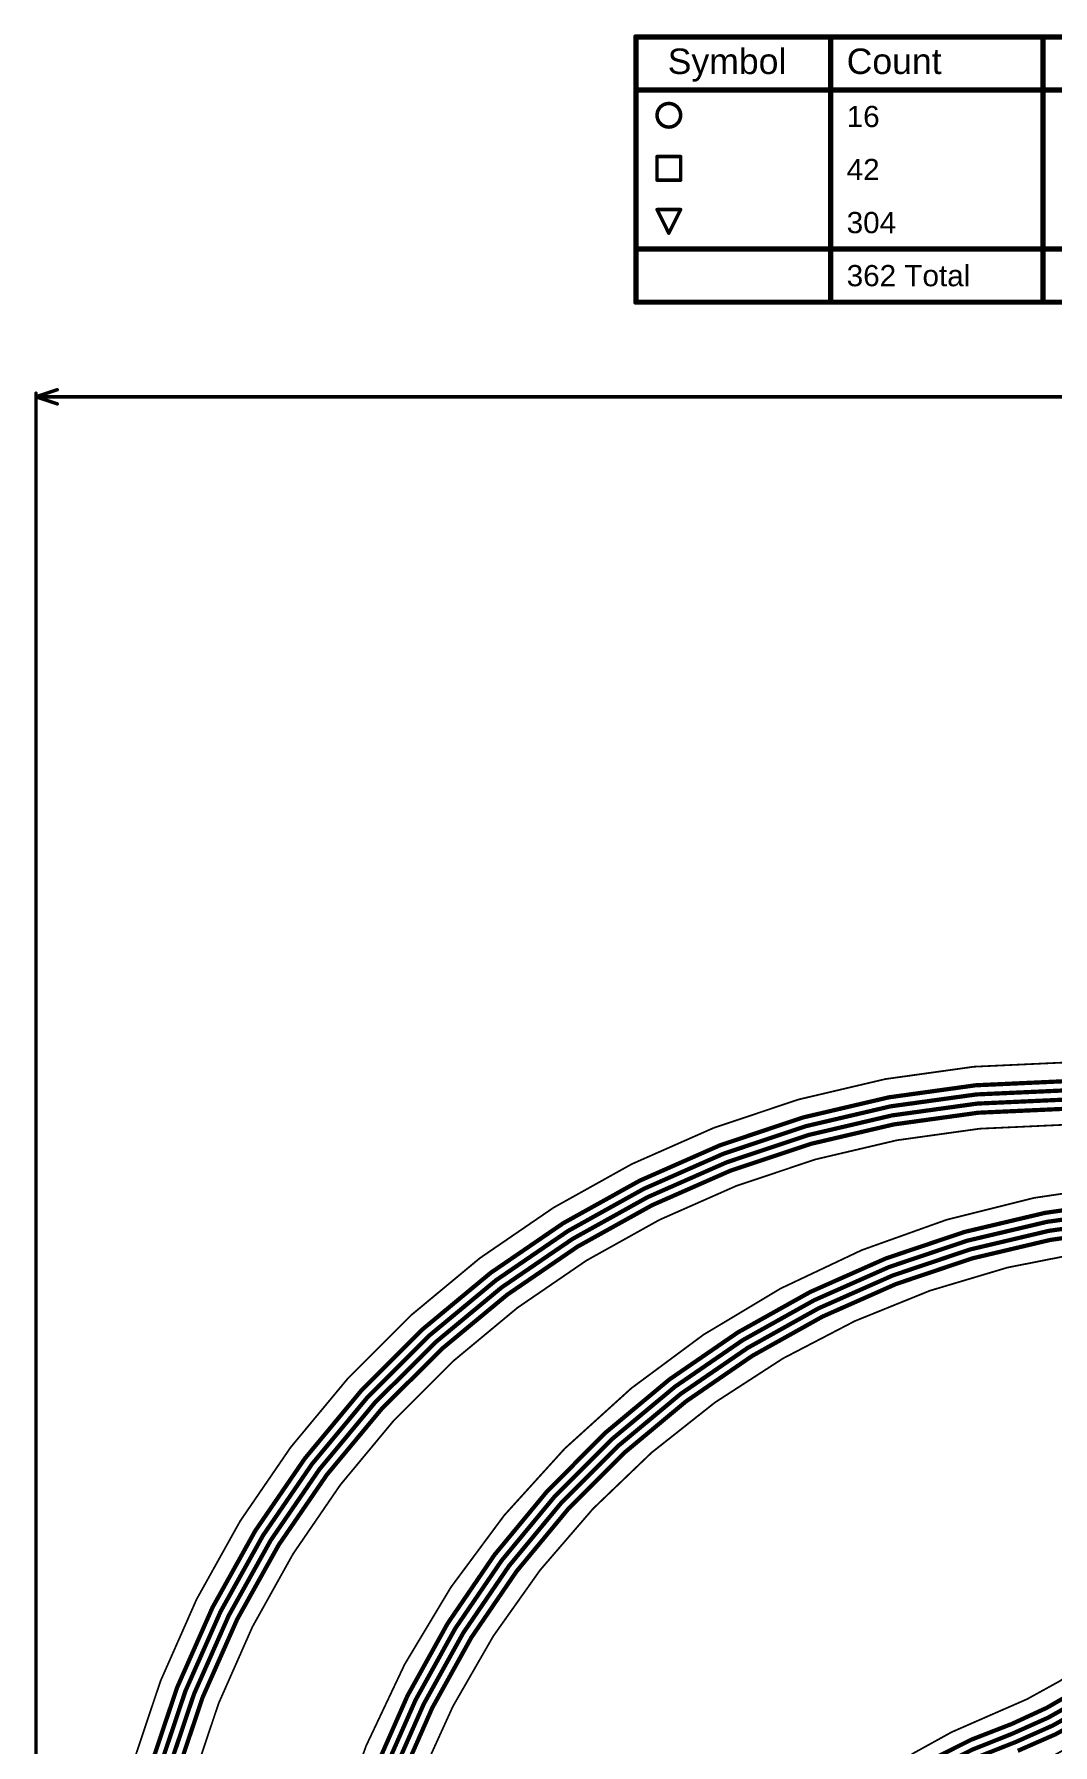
# Model space of a CAD drawing. Header units: inches. Extents: x -3.9 to 9.5, y -7 to 2.6.
# Drawn here: x -3.723 to -0.844, y -2.201 to 2.635 of the extents above; entities that cross this region are included whole.
import ezdxf

# ---------------------------------------------------------------- set-up
doc = ezdxf.new("R2010")
doc.units = ezdxf.units.IN
doc.header["$MEASUREMENT"] = 0
for name, color, linetype in [('Board Outline', 216, 'Continuous'), ('Bottom Layer', 5, 'Continuous'), ('Dimension', 6, 'Continuous'), ('Drill Drawing', 1, 'Continuous')]:
    doc.layers.add(name, color=color, linetype=linetype)
doc.styles.add('Arial', font='', dxfattribs={"height": 0.2})
doc.styles.get('Arial').set_extended_font_data('Arial')

msp = doc.modelspace()

# ---------------------------------------------------------------- linework, layer by layer
at = {"layer": 'Board Outline'}
for points in [[(-3.5511, -3.0092, 0.005, 0.005, -0.41422), (-0.8141, -0.2722, 0.005, 0.005, 0)], [(-3.3751, -3.0092, 0.005, 0.005, -0.41422), (-0.8141, -0.4482, 0.005, 0.005, 0)], [(-2.9821, -3.1945, 0.005, 0.005, -0.414209), (-0.3929, -0.6052, 0.005, 0.005, 0)], [(-2.8062, -3.1945, 0.005, 0.005, -0.398878), (-0.5198, -0.7845, 0.005, 0.005, 0)], [(-0.2666, -1.0293, 0.005, 0.005, -0.30992), (-1.0155, -2.115, 0.005, 0.005, 0)], [(-0.0906, -1.0276, 0.005, 0.005, -0.310368), (-0.9525, -2.2794, 0.005, 0.005, 0)], [(-1.8824, -3.3756, 0.005, 0.005, -0.310655), (-1.0155, -2.115, 0.005, 0.005, 0)], [(-1.0155, -2.115, 0.005, 0.005, 0), (-1.0155, -2.115, 0.005, 0.005, 0)]]:
    msp.add_lwpolyline(points, format="xyseb", dxfattribs=at)
msp.add_lwpolyline([(-1.0167, -2.115, 0.0025, 0.0025, 1), (-1.0142, -2.115, 0.0025, 0.0025, 1)], format="xyseb", close=True, dxfattribs=at)
msp.add_lwpolyline([(-1.0167, -2.115, 0.0025, 0.0025, 1), (-1.0142, -2.115, 0.0025, 0.0025, 1)], format="xyseb", close=True, dxfattribs=at)
msp.add_lwpolyline([(-1.0167, -2.115, 0.0025, 0.0025, 1), (-1.0142, -2.115, 0.0025, 0.0025, 1)], format="xyseb", close=True, dxfattribs=at)
msp.add_lwpolyline([(-1.0167, -2.115, 0.0025, 0.0025, 1), (-1.0142, -2.115, 0.0025, 0.0025, 1)], format="xyseb", close=True, dxfattribs=at)
at = {"layer": 'Bottom Layer'}
for points in [[(-3.5014, -3.0092, 0.012, 0.012, -0.414214), (-0.8142, -0.3251, 0.012, 0.012, 0)], [(-3.476, -3.0091, 0.012, 0.012, -0.414214), (-0.8142, -0.3511, 0.012, 0.012, 0)], [(-3.4504, -3.0091, 0.012, 0.012, -0.414214), (-0.8142, -0.3771, 0.012, 0.012, 0)], [(-3.4241, -3.0083, 0.012, 0.012, -0.414214), (-0.8142, -0.4031, 0.012, 0.012, 0)], [(-2.9327, -3.1941, 0.012, 0.012, -0.414214), (-0.3992, -0.6531, 0.012, 0.012, 0)], [(-2.9071, -3.1941, 0.012, 0.012, -0.414214), (-0.3992, -0.6791, 0.012, 0.012, 0)], [(-2.8815, -3.1937, 0.012, 0.012, -0.414214), (-0.3982, -0.7051, 0.012, 0.012, 0)], [(-2.8545, -3.1927, 0.012, 0.012, -0.414214), (-0.3992, -0.7311, 0.012, 0.012, 0)], [(-0.192, -1.0265, 0.012, 0.012, -0.312181), (-0.9598, -2.1701, 0.012, 0.012, 0)], [(-0.2187, -1.028, 0.012, 0.012, -0.307789), (-0.9596, -2.1418, 0.012, 0.012, 0)], [(-0.166, -1.0394, 0.012, 0.012, -0.310413), (-0.9483, -2.1928, 0.012, 0.012, 0)], [(-0.1401, -1.0331, 0.012, 0.012, -0.314325), (-0.9429, -2.2179, 0.012, 0.012, 0)], [(-1.8327, -3.37, 0.012, 0.012, -0.326211), (-0.9596, -2.1418, 0.012, 0.012, 0)], [(-1.8071, -3.3731, 0.012, 0.012, -0.32385), (-0.9598, -2.1701, 0.012, 0.012, 0)], [(-1.7815, -3.3731, 0.012, 0.012, -0.324509), (-0.9483, -2.1928, 0.012, 0.012, 0)]]:
    msp.add_lwpolyline(points, format="xyseb", dxfattribs=at)
for points in [[(-0.9628, -2.1701, 0.006, 0.006, 1), (-0.9568, -2.1701, 0.006, 0.006, 1)], [(-0.9628, -2.1701, 0.006, 0.006, 1), (-0.9568, -2.1701, 0.006, 0.006, 1)], [(-0.9626, -2.1418, 0.006, 0.006, 1), (-0.9566, -2.1418, 0.006, 0.006, 1)], [(-0.9626, -2.1418, 0.006, 0.006, 1), (-0.9566, -2.1418, 0.006, 0.006, 1)], [(-0.9513, -2.1928, 0.006, 0.006, 1), (-0.9453, -2.1928, 0.006, 0.006, 1)], [(-0.9513, -2.1928, 0.006, 0.006, 1), (-0.9453, -2.1928, 0.006, 0.006, 1)]]:
    msp.add_lwpolyline(points, format="xyseb", close=True, dxfattribs=at)
at = {"layer": 'Dimension'}
for points in [[(-3.7184, 1.61, 0.01, 0.01, 0), (-3.6584, 1.63, 0.01, 0.01, 0)], [(-3.7184, -5.2735, 0.01, 0.01, 0), (-3.7184, 1.62, 0.01, 0.01, 0)], [(-3.7184, 1.61, 0.01, 0.01, 0), (-3.6584, 1.59, 0.01, 0.01, 0)], [(-3.7184, 1.61, 0.01, 0.01, 0), (-0.3637, 1.61, 0.01, 0.01, 0)]]:
    msp.add_lwpolyline(points, format="xyseb", dxfattribs=at)
for points in [[(-3.7209, 1.62, 0.005, 0.005, 1), (-3.7159, 1.62, 0.005, 0.005, 1)], [(-3.7209, 1.61, 0.005, 0.005, 1), (-3.7159, 1.61, 0.005, 0.005, 1)], [(-3.7209, 1.61, 0.005, 0.005, 1), (-3.7159, 1.61, 0.005, 0.005, 1)], [(-3.7209, 1.61, 0.005, 0.005, 1), (-3.7159, 1.61, 0.005, 0.005, 1)], [(-3.6609, 1.63, 0.005, 0.005, 1), (-3.6559, 1.63, 0.005, 0.005, 1)], [(-3.6609, 1.59, 0.005, 0.005, 1), (-3.6559, 1.59, 0.005, 0.005, 1)]]:
    msp.add_lwpolyline(points, format="xyseb", close=True, dxfattribs=at)
at = {"layer": 'Drill Drawing'}
for points in [[(-2.0225, 2.6275, 0.015, 0.015, 0), (8.5086, 2.6275, 0.015, 0.015, 0)], [(-2.0225, 1.8775, 0.015, 0.015, 0), (-2.0225, 2.6275, 0.015, 0.015, 0)], [(-1.4716, 1.8775, 0.015, 0.015, 0), (-1.4716, 2.6275, 0.015, 0.015, 0)], [(-0.8718, 1.8775, 0.015, 0.015, 0), (-0.8718, 2.6275, 0.015, 0.015, 0)], [(-2.0225, 2.4775, 0.015, 0.015, 0), (8.5086, 2.4775, 0.015, 0.015, 0)], [(-1.9627, 2.2892, 0.01, 0.01, 0), (-1.896, 2.2892, 0.01, 0.01, 0)], [(-1.9627, 2.2225, 0.01, 0.01, 0), (-1.9627, 2.2892, 0.01, 0.01, 0)], [(-1.896, 2.2225, 0.01, 0.01, 0), (-1.896, 2.2892, 0.01, 0.01, 0)], [(-1.9627, 2.2225, 0.01, 0.01, 0), (-1.896, 2.2225, 0.01, 0.01, 0)], [(-1.9627, 2.1392, 0.01, 0.01, 0), (-1.896, 2.1392, 0.01, 0.01, 0)], [(-1.9627, 2.1392, 0.01, 0.01, 0), (-1.9294, 2.0725, 0.01, 0.01, 0)], [(-1.9294, 2.0725, 0.01, 0.01, 0), (-1.896, 2.1392, 0.01, 0.01, 0)], [(-2.0225, 2.0275, 0.015, 0.015, 0), (8.5086, 2.0275, 0.015, 0.015, 0)], [(-2.0225, 1.8775, 0.015, 0.015, 0), (8.5086, 1.8775, 0.015, 0.015, 0)]]:
    msp.add_lwpolyline(points, format="xyseb", dxfattribs=at)
for points in [[(-2.0263, 2.6275, 0.0075, 0.0075, 1), (-2.0187, 2.6275, 0.0075, 0.0075, 1)], [(-2.0263, 2.6275, 0.0075, 0.0075, 1), (-2.0187, 2.6275, 0.0075, 0.0075, 1)], [(-1.4754, 2.6275, 0.0075, 0.0075, 1), (-1.4679, 2.6275, 0.0075, 0.0075, 1)], [(-0.8755, 2.6275, 0.0075, 0.0075, 1), (-0.868, 2.6275, 0.0075, 0.0075, 1)], [(-2.0263, 2.4775, 0.0075, 0.0075, 1), (-2.0187, 2.4775, 0.0075, 0.0075, 1)], [(-1.896, 2.4058, 0.01, 0.01, 1), (-1.9627, 2.4058, 0.01, 0.01, 1)], [(-1.9652, 2.4058, 0.005, 0.005, 1), (-1.9602, 2.4058, 0.005, 0.005, 1)], [(-1.8985, 2.4058, 0.005, 0.005, 1), (-1.8935, 2.4058, 0.005, 0.005, 1)], [(-1.9652, 2.2892, 0.005, 0.005, 1), (-1.9602, 2.2892, 0.005, 0.005, 1)], [(-1.9652, 2.2892, 0.005, 0.005, 1), (-1.9602, 2.2892, 0.005, 0.005, 1)], [(-1.8985, 2.2892, 0.005, 0.005, 1), (-1.8935, 2.2892, 0.005, 0.005, 1)], [(-1.8985, 2.2892, 0.005, 0.005, 1), (-1.8935, 2.2892, 0.005, 0.005, 1)], [(-1.9652, 2.2225, 0.005, 0.005, 1), (-1.9602, 2.2225, 0.005, 0.005, 1)], [(-1.9652, 2.2225, 0.005, 0.005, 1), (-1.9602, 2.2225, 0.005, 0.005, 1)], [(-1.8985, 2.2225, 0.005, 0.005, 1), (-1.8935, 2.2225, 0.005, 0.005, 1)], [(-1.8985, 2.2225, 0.005, 0.005, 1), (-1.8935, 2.2225, 0.005, 0.005, 1)], [(-1.9652, 2.1392, 0.005, 0.005, 1), (-1.9602, 2.1392, 0.005, 0.005, 1)], [(-1.9652, 2.1392, 0.005, 0.005, 1), (-1.9602, 2.1392, 0.005, 0.005, 1)], [(-1.8985, 2.1392, 0.005, 0.005, 1), (-1.8935, 2.1392, 0.005, 0.005, 1)], [(-1.8985, 2.1392, 0.005, 0.005, 1), (-1.8935, 2.1392, 0.005, 0.005, 1)], [(-2.0263, 2.0275, 0.0075, 0.0075, 1), (-2.0187, 2.0275, 0.0075, 0.0075, 1)], [(-1.9319, 2.0725, 0.005, 0.005, 1), (-1.9269, 2.0725, 0.005, 0.005, 1)], [(-1.9319, 2.0725, 0.005, 0.005, 1), (-1.9269, 2.0725, 0.005, 0.005, 1)], [(-2.0263, 1.8775, 0.0075, 0.0075, 1), (-2.0187, 1.8775, 0.0075, 0.0075, 1)], [(-2.0263, 1.8775, 0.0075, 0.0075, 1), (-2.0187, 1.8775, 0.0075, 0.0075, 1)], [(-1.4754, 1.8775, 0.0075, 0.0075, 1), (-1.4679, 1.8775, 0.0075, 0.0075, 1)], [(-0.8755, 1.8775, 0.0075, 0.0075, 1), (-0.868, 1.8775, 0.0075, 0.0075, 1)]]:
    msp.add_lwpolyline(points, format="xyseb", close=True, dxfattribs=at)

# ---------------------------------------------------------------- texts
at = {"layer": 'Drill Drawing', "style": 'Arial'}
for s, height, p in [('Symbol', 0.072, (-1.9325, 2.5225)), ('Count', 0.072, (-1.4266, 2.5225)), ('16', 0.06, (-1.4266, 2.3725)), ('42', 0.06, (-1.4266, 2.2225)), ('304', 0.06, (-1.4266, 2.0725)), ('362 Total', 0.06, (-1.4266, 1.9225))]:
    msp.add_text(s, height=height, dxfattribs=at).set_placement(p)

doc.saveas('drawing.dxf')
